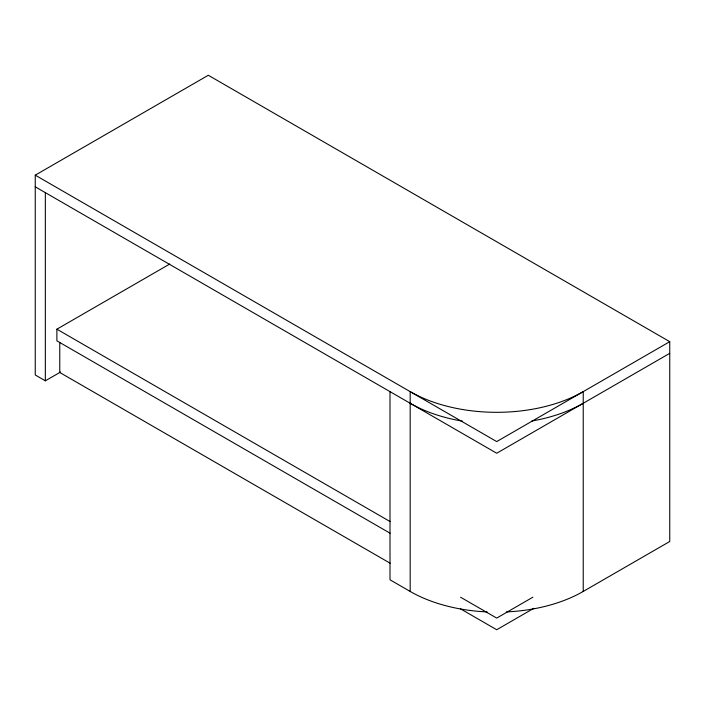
<?xml version="1.0" encoding="UTF-8"?>
<svg xmlns="http://www.w3.org/2000/svg" width="705" height="705" viewBox="0 0 705 705"><rect width="100%" height="100%" fill="white"/><g stroke="black" fill="none" stroke-linecap="round" stroke-linejoin="round"><path stroke-width="1.06" d="M60.559 372.029L45.34 380.806L35.25 374.981L35.25 175.166L208.292 75.259L669.75 341.678L669.75 541.493L583.229 591.442A122.362 70.641 0 0 1 506.305 611.922M390.103 533.227L56.885 340.841L56.885 329.191L169.773 264.014M669.75 341.678L496.708 441.586L35.25 175.166M669.75 353.328L496.708 453.236L35.25 186.816M532.874 597.205L496.708 618.091L460.576 597.223M533.826 608.309L496.708 629.741L460.576 608.882M56.885 329.191L390.103 521.577M390.129 563.216L59.766 372.487L59.766 342.401M487.102 611.922A122.362 70.641 0 0 1 410.178 591.442L389.997 579.792L389.997 391.627M583.229 591.442L583.229 391.627A122.362 70.641 0 0 1 410.178 391.627L410.178 591.442M45.34 192.65L45.34 380.806M583.229 403.286A122.362 70.641 0 0 1 531.764 421.017M462.568 421.167A122.362 70.641 0 0 1 410.178 403.286"/></g></svg>
